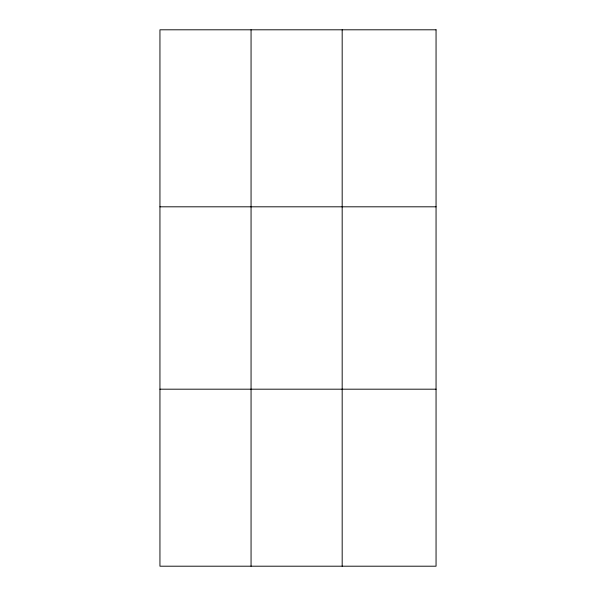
<?xml version="1.0" encoding="UTF-8"?>
<svg xmlns="http://www.w3.org/2000/svg" width="596" height="596" viewBox="0 0 596 596"><rect width="100%" height="100%" fill="white"/><g stroke="black" fill="none" stroke-linecap="round" stroke-linejoin="round"><path stroke-width="0.89" d="M251.058 566.2L251.058 29.8M342.178 566.2L342.178 29.8M159.944 206.812L436.056 206.812M159.944 389.188L436.056 389.188M436.056 29.8L436.056 566.2L159.944 566.2L159.944 29.8L436.056 29.8"/></g></svg>
